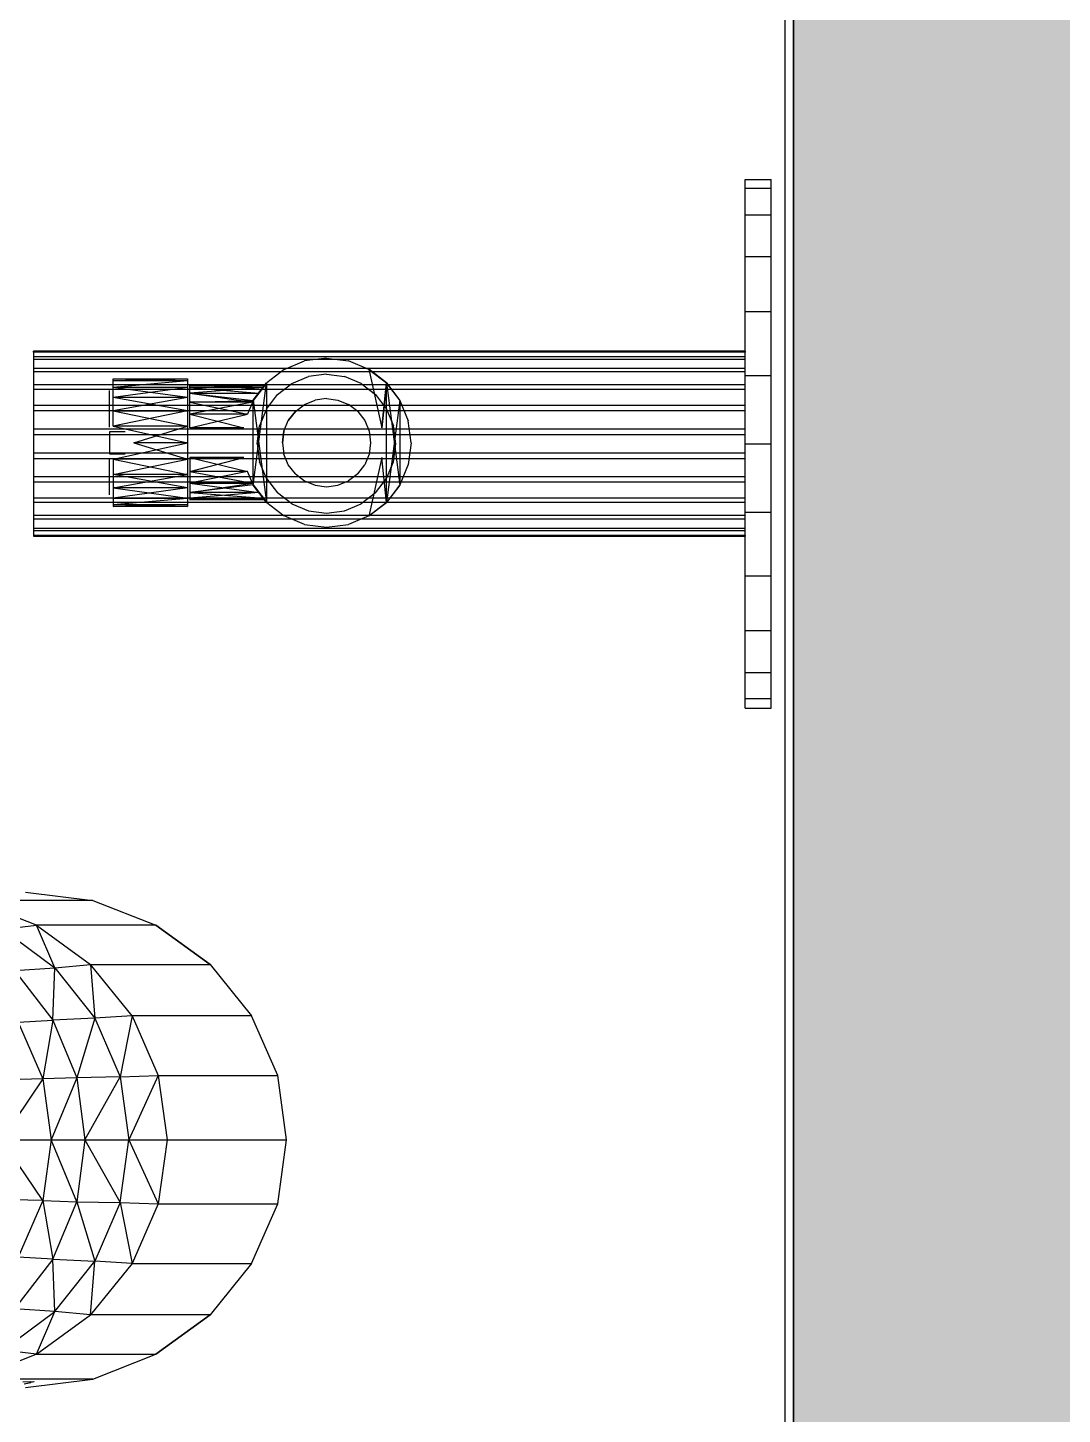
# Model space of a CAD drawing. Header units: inches. Extents: x 0 to 54693, y 0 to 31146.
# Drawn here: x 51165 to 51284.2, y 9315.4 to 9475.2 of the extents above; entities that cross this region are included whole.
import ezdxf

# ---------------------------------------------------------------- set-up
doc = ezdxf.new("R2010")
doc.units = ezdxf.units.IN
doc.header["$MEASUREMENT"] = 0
doc.layers.add('Added', color=3, linetype='Continuous')

msp = doc.modelspace()

# ---------------------------------------------------------------- linework, layer by layer
at = {"layer": 'Added', "linetype": 'Continuous', "lineweight": -2, "ltscale": 0.18}
for p, q in [((51253.23, 18348.31), (51253.23, 5148.32)), ((51252.23, 9843.35), (51252.23, 7968.35)), ((51252.23, 9843.35), (51252.23, 7968.35)), ((51253.23, 7968.35), (51253.23, 9843.35)), ((51253.23, 9843.35), (51253.23, 7968.35)), ((51253.23, 7968.35), (51253.23, 9843.35)), ((51247.67, 9396.79), (51247.67, 9457.69)), ((51247.67, 9457.69), (51250.67, 9457.69)), ((51250.67, 9456.65), (51247.67, 9456.65)), ((51250.67, 9396.79), (51250.67, 9457.69)), ((51247.67, 9453.61), (51250.67, 9453.61)), ((51250.67, 9448.77), (51247.67, 9448.77)), ((51247.67, 9442.46), (51250.67, 9442.46)), ((51247.67, 9437.89), (51165.67, 9437.89)), ((51165.67, 9437.89), (51165.67, 9416.59)), ((51165.67, 9437.8), (51165.67, 9437.89)), ((51247.67, 9437.8), (51165.67, 9437.8)), ((51247.67, 9437.25), (51165.67, 9437.25)), ((51199.43, 9437.11), (51196.91, 9436.78)), ((51199.43, 9437.11), (51201.96, 9436.78)), ((51247.67, 9437.89), (51247.67, 9437.8)), ((51165.67, 9436.99), (51247.67, 9436.99)), ((51165.67, 9435.93), (51247.67, 9435.93)), ((51247.67, 9435.52), (51165.67, 9435.52)), ((51194.56, 9435.81), (51192.54, 9434.26)), ((51194.56, 9435.81), (51196.91, 9436.78)), ((51204.31, 9435.81), (51201.96, 9436.78)), ((51204.31, 9435.81), (51206.33, 9434.26)), ((51204.32, 9435.82), (51205.81, 9429.07)), ((51206.34, 9434.27), (51204.32, 9435.82)), ((51247.67, 9434.02), (51165.67, 9434.02)), ((51174.85, 9434.48), (51183.42, 9434.73)), ((51174.85, 9434.73), (51183.42, 9434.73)), ((51174.85, 9434.48), (51174.85, 9434.73)), ((51174.85, 9434.73), (51183.42, 9434.48)), ((51183.42, 9434.48), (51174.85, 9434.48)), ((51183.42, 9434.48), (51174.85, 9433.74)), ((51174.85, 9429.27), (51174.85, 9434.48)), ((51183.42, 9434.73), (51183.42, 9420)), ((51183.68, 9433.74), (51192.32, 9433.97)), ((51192.15, 9433.74), (51183.68, 9433.97)), ((51183.68, 9433.97), (51192.32, 9433.97)), ((51183.68, 9429.07), (51183.68, 9433.97)), ((51190.98, 9422.48), (51192.53, 9434.27)), ((51190.98, 9432.25), (51192.53, 9434.27)), ((51192.32, 9433.97), (51192.15, 9433.74)), ((51192.53, 9434.27), (51192.53, 9420.46)), ((51193.78, 9432.9), (51195.43, 9434.17)), ((51195.43, 9434.17), (51197.36, 9434.97)), ((51199.43, 9435.24), (51197.36, 9434.97)), ((51199.43, 9435.24), (51201.5, 9434.97)), ((51203.43, 9434.17), (51201.5, 9434.97)), ((51203.43, 9434.17), (51205.09, 9432.9)), ((51206.34, 9434.27), (51205.81, 9429.07)), ((51205.81, 9429.07), (51206.34, 9434.27)), ((51206.33, 9434.26), (51207.88, 9432.24)), ((51206.34, 9420.46), (51206.34, 9434.27)), ((51207.89, 9432.25), (51206.34, 9434.27)), ((51206.34, 9434.27), (51207.89, 9422.48)), ((51247.67, 9435.12), (51250.67, 9435.12)), ((51247.67, 9433.48), (51165.67, 9433.48)), ((51174.41, 9429.16), (51174.41, 9433.36)), ((51183.42, 9432.57), (51174.85, 9433.74)), ((51183.42, 9433.74), (51174.85, 9433.74)), ((51183.42, 9433.74), (51174.85, 9432.57)), ((51183.42, 9432.57), (51174.85, 9432.57)), ((51183.42, 9431.05), (51174.85, 9432.57)), ((51183.42, 9432.57), (51174.85, 9431.05)), ((51192.15, 9433.74), (51183.68, 9433.08)), ((51192.15, 9433.74), (51183.68, 9433.74)), ((51183.68, 9433.74), (51191.64, 9433.08)), ((51183.68, 9433.08), (51190.99, 9432.24)), ((51183.68, 9433.08), (51191.64, 9433.08)), ((51183.68, 9433.08), (51190.91, 9432.03)), ((51191.64, 9433.08), (51190.99, 9432.24)), ((51191.64, 9433.08), (51192.15, 9433.74)), ((51192.15, 9433.74), (51191.64, 9433.08)), ((51192.5, 9431.24), (51193.78, 9432.9)), ((51199.43, 9432.44), (51198.12, 9432.27)), ((51199.43, 9432.44), (51200.75, 9432.27)), ((51205.09, 9432.9), (51206.36, 9431.24)), ((51247.67, 9431.64), (51165.67, 9431.64)), ((51247.67, 9431.02), (51165.67, 9431.02)), ((51183.42, 9431.05), (51174.85, 9429.27)), ((51174.85, 9431.05), (51183.42, 9431.05)), ((51174.85, 9431.05), (51183.42, 9429.27)), ((51183.68, 9432.03), (51190.99, 9432.24)), ((51190.91, 9432.03), (51183.68, 9432.03)), ((51183.68, 9432.03), (51190.34, 9430.66)), ((51190.91, 9432.03), (51183.68, 9430.66)), ((51190.91, 9432.03), (51190.34, 9430.66)), ((51190.98, 9422.48), (51190.98, 9432.25)), ((51190.98, 9432.25), (51192.53, 9420.46)), ((51192.5, 9431.24), (51191.71, 9429.31)), ((51195.03, 9429.9), (51195.84, 9430.96)), ((51195.84, 9430.96), (51195.03, 9429.9)), ((51195.84, 9430.96), (51196.89, 9431.76)), ((51196.89, 9431.76), (51198.12, 9432.27)), ((51200.75, 9432.27), (51201.97, 9431.76)), ((51203.03, 9430.96), (51201.97, 9431.76)), ((51203.03, 9430.96), (51203.83, 9429.9)), ((51207.89, 9432.25), (51206.34, 9420.46)), ((51206.36, 9431.24), (51207.16, 9429.31)), ((51207.88, 9432.24), (51208.85, 9429.89)), ((51207.89, 9432.25), (51207.89, 9422.48)), ((51174.85, 9429.27), (51183.42, 9427.36)), ((51183.42, 9429.27), (51174.85, 9429.27)), ((51177.24, 9427.36), (51183.42, 9429.27)), ((51190.34, 9430.66), (51183.68, 9430.66)), ((51183.68, 9429.07), (51190.34, 9430.66)), ((51183.68, 9430.66), (51189.91, 9429.07)), ((51191.43, 9427.24), (51191.71, 9429.31)), ((51194.53, 9428.68), (51195.03, 9429.9)), ((51203.83, 9429.9), (51204.34, 9428.68)), ((51207.43, 9427.24), (51207.16, 9429.31)), ((51209.18, 9427.36), (51208.85, 9429.89)), ((51165.67, 9428.97), (51247.67, 9428.97)), ((51165.67, 9428.3), (51247.67, 9428.3)), ((51176.22, 9428.63), (51174.41, 9428.63)), ((51174.41, 9428.63), (51174.41, 9426.09)), ((51189.91, 9429.07), (51183.68, 9429.07)), ((51194.53, 9428.68), (51194.35, 9427.36)), ((51194.35, 9427.36), (51194.53, 9428.68)), ((51204.34, 9428.68), (51204.51, 9427.36)), ((51204.34, 9428.68), (51204.51, 9427.36)), ((51165.67, 9426.18), (51247.67, 9426.18)), ((51174.41, 9426.09), (51176.22, 9426.09)), ((51174.85, 9425.46), (51183.42, 9427.36)), ((51183.42, 9427.36), (51177.24, 9427.36)), ((51177.24, 9427.36), (51183.42, 9425.46)), ((51191.43, 9427.24), (51191.71, 9425.17)), ((51194.35, 9427.36), (51194.53, 9426.05)), ((51195.03, 9424.82), (51194.53, 9426.05)), ((51204.34, 9426.05), (51203.83, 9424.82)), ((51204.51, 9427.36), (51204.34, 9426.05)), ((51207.16, 9425.17), (51207.43, 9427.24)), ((51209.18, 9427.36), (51208.85, 9424.84)), ((51247.67, 9427.24), (51250.67, 9427.24)), ((51247.67, 9425.51), (51165.67, 9425.51)), ((51174.41, 9421.37), (51174.41, 9425.57)), ((51183.42, 9425.46), (51174.85, 9425.46)), ((51174.85, 9423.68), (51183.42, 9425.46)), ((51174.85, 9425.46), (51183.42, 9423.68)), ((51174.85, 9425.46), (51174.85, 9420)), ((51183.68, 9425.65), (51190.34, 9424.06)), ((51183.68, 9424.06), (51189.91, 9425.65)), ((51189.91, 9425.65), (51183.68, 9425.65)), ((51183.68, 9425.65), (51183.68, 9420.76)), ((51192.5, 9423.24), (51191.71, 9425.17)), ((51195.84, 9423.77), (51195.03, 9424.82)), ((51195.84, 9423.77), (51195.03, 9424.82)), ((51203.03, 9423.77), (51203.83, 9424.82)), ((51205.81, 9425.65), (51204.32, 9418.91)), ((51206.34, 9420.46), (51205.81, 9425.65)), ((51206.36, 9423.24), (51207.16, 9425.17)), ((51208.85, 9424.84), (51207.88, 9422.49)), ((51165.67, 9423.46), (51247.67, 9423.46)), ((51247.67, 9422.83), (51165.67, 9422.83)), ((51183.42, 9422.15), (51174.85, 9423.68)), ((51174.85, 9422.15), (51183.42, 9423.68)), ((51183.42, 9423.68), (51174.85, 9423.68)), ((51183.68, 9424.06), (51190.91, 9422.69)), ((51190.34, 9424.06), (51183.68, 9424.06)), ((51190.34, 9424.06), (51183.68, 9422.69)), ((51190.91, 9422.69), (51190.34, 9424.06)), ((51192.5, 9423.24), (51193.78, 9421.58)), ((51195.84, 9423.77), (51196.89, 9422.96)), ((51196.89, 9422.96), (51198.12, 9422.46)), ((51200.75, 9422.46), (51201.97, 9422.96)), ((51203.03, 9423.77), (51201.97, 9422.96)), ((51203.03, 9423.77), (51201.97, 9422.96)), ((51205.09, 9421.58), (51206.36, 9423.24)), ((51183.42, 9422.15), (51174.85, 9420.98)), ((51183.42, 9422.15), (51174.85, 9422.15)), ((51174.85, 9422.15), (51183.42, 9420.98)), ((51183.68, 9422.69), (51190.91, 9422.69)), ((51183.68, 9421.64), (51190.91, 9422.69)), ((51183.68, 9422.69), (51191.64, 9421.64)), ((51190.99, 9422.49), (51183.68, 9421.64)), ((51191.64, 9421.64), (51183.68, 9420.98)), ((51191.64, 9421.64), (51183.68, 9421.64)), ((51183.68, 9421.64), (51192.15, 9420.98)), ((51192.53, 9420.46), (51190.98, 9422.48)), ((51191.64, 9421.64), (51190.99, 9422.49)), ((51190.99, 9422.49), (51192.54, 9420.47)), ((51190.99, 9422.49), (51192.15, 9420.98)), ((51191.64, 9421.64), (51192.15, 9420.98)), ((51195.43, 9420.31), (51193.78, 9421.58)), ((51198.12, 9422.46), (51199.43, 9422.28)), ((51199.43, 9422.28), (51200.75, 9422.46)), ((51205.09, 9421.58), (51203.43, 9420.31)), ((51207.88, 9422.49), (51206.33, 9420.47)), ((51207.89, 9422.48), (51206.34, 9420.46)), ((51165.67, 9421), (51247.67, 9421)), ((51247.67, 9420.46), (51165.67, 9420.46)), ((51174.85, 9420.98), (51183.42, 9420.98)), ((51174.85, 9420.25), (51183.42, 9420.98)), ((51174.85, 9420), (51183.42, 9420.25)), ((51174.85, 9420.25), (51183.42, 9420)), ((51174.85, 9420.25), (51183.42, 9420.25)), ((51183.42, 9420), (51174.85, 9420)), ((51183.68, 9420.76), (51192.15, 9420.98)), ((51192.15, 9420.98), (51183.68, 9420.98)), ((51183.68, 9420.98), (51192.32, 9420.76)), ((51192.32, 9420.76), (51183.68, 9420.76)), ((51192.32, 9420.76), (51192.15, 9420.98)), ((51192.15, 9420.98), (51192.54, 9420.47)), ((51192.54, 9420.47), (51194.56, 9418.92)), ((51195.43, 9420.31), (51197.36, 9419.51)), ((51201.5, 9419.51), (51203.43, 9420.31)), ((51204.31, 9418.92), (51206.33, 9420.47)), ((51206.34, 9420.46), (51204.32, 9418.91)), ((51247.67, 9418.96), (51165.67, 9418.96)), ((51247.67, 9418.55), (51165.67, 9418.55)), ((51196.91, 9417.95), (51194.56, 9418.92)), ((51196.91, 9417.95), (51199.43, 9417.61)), ((51197.36, 9419.51), (51199.43, 9419.24)), ((51199.43, 9419.24), (51201.5, 9419.51)), ((51199.43, 9417.61), (51201.96, 9417.95)), ((51204.31, 9418.92), (51201.96, 9417.95)), ((51247.67, 9419.36), (51250.67, 9419.36)), ((51247.67, 9417.49), (51165.67, 9417.49)), ((51165.67, 9417.23), (51247.67, 9417.23)), ((51247.67, 9416.68), (51165.67, 9416.68)), ((51165.67, 9416.59), (51247.67, 9416.59)), ((51247.67, 9416.68), (51247.67, 9416.59)), ((51247.67, 9412.02), (51250.67, 9412.02)), ((51247.67, 9405.71), (51250.67, 9405.71)), ((51247.67, 9400.87), (51250.67, 9400.87)), ((51250.67, 9397.83), (51247.67, 9397.83)), ((51247.67, 9396.79), (51250.67, 9396.79)), ((51164.73, 9375.59), (51172.52, 9374.62)), ((51172.52, 9374.62), (51158.76, 9374.62)), ((51166.02, 9371.77), (51158.76, 9374.62)), ((51172.52, 9374.62), (51179.78, 9371.77)), ((51162.15, 9371.3), (51166.02, 9371.77)), ((51168.13, 9366.85), (51166.02, 9371.77)), ((51179.78, 9371.77), (51166.02, 9371.77)), ((51166.02, 9371.77), (51172.25, 9367.23)), ((51179.78, 9371.77), (51186.02, 9367.23)), ((51186.02, 9367.23), (51179.78, 9371.77)), ((51162.15, 9371.3), (51168.13, 9366.85)), ((51163.48, 9366.54), (51168.13, 9366.85)), ((51167.88, 9360.83), (51168.13, 9366.85)), ((51168.13, 9366.85), (51172.25, 9367.23)), ((51168.13, 9366.85), (51172.73, 9361.05)), ((51172.25, 9367.23), (51172.73, 9361.05)), ((51177.03, 9361.32), (51172.25, 9367.23)), ((51172.25, 9367.23), (51186.02, 9367.23)), ((51186.02, 9367.23), (51190.8, 9361.32)), ((51163.48, 9366.54), (51167.88, 9360.83)), ((51163.89, 9360.59), (51167.88, 9360.83)), ((51163.89, 9360.59), (51166.75, 9354.06)), ((51167.88, 9360.83), (51166.75, 9354.06)), ((51172.73, 9361.05), (51167.88, 9360.83)), ((51167.88, 9360.83), (51170.65, 9354.18)), ((51172.73, 9361.05), (51170.65, 9354.18)), ((51177.03, 9361.32), (51172.73, 9361.05)), ((51172.73, 9361.05), (51175.64, 9354.3)), ((51177.03, 9361.32), (51175.64, 9354.3)), ((51177.03, 9361.32), (51180.04, 9354.43)), ((51190.8, 9361.32), (51177.03, 9361.32)), ((51193.81, 9354.43), (51190.8, 9361.32)), ((51166.75, 9354.06), (51161.01, 9353.9)), ((51166.75, 9354.06), (51162.01, 9347.05)), ((51170.65, 9354.18), (51166.75, 9354.06)), ((51166.75, 9354.06), (51167.72, 9347.05)), ((51170.65, 9354.18), (51167.72, 9347.05)), ((51175.64, 9354.3), (51170.65, 9354.18)), ((51170.65, 9354.18), (51171.59, 9347.05)), ((51171.59, 9347.05), (51175.64, 9354.3)), ((51175.64, 9354.3), (51180.04, 9354.43)), ((51175.64, 9354.3), (51176.65, 9347.05)), ((51180.04, 9354.43), (51176.65, 9347.05)), ((51180.04, 9354.43), (51181.07, 9347.05)), ((51180.04, 9354.43), (51193.81, 9354.43)), ((51194.83, 9347.05), (51193.81, 9354.43)), ((51026.92, 9347.05), (51194.83, 9347.05)), ((51166.75, 9340.04), (51162.01, 9347.05)), ((51167.72, 9347.05), (51166.75, 9340.04)), ((51170.65, 9339.91), (51167.72, 9347.05)), ((51171.59, 9347.05), (51170.65, 9339.91)), ((51171.59, 9347.05), (51175.64, 9339.8)), ((51175.64, 9339.8), (51176.65, 9347.05)), ((51176.65, 9347.05), (51180.04, 9339.66)), ((51181.07, 9347.05), (51180.04, 9339.66)), ((51193.81, 9339.66), (51194.83, 9347.05)), ((51166.75, 9340.04), (51161.01, 9340.19)), ((51166.75, 9340.04), (51163.89, 9333.5)), ((51166.75, 9340.04), (51170.65, 9339.91)), ((51166.75, 9340.04), (51167.88, 9333.27)), ((51167.88, 9333.27), (51170.65, 9339.91)), ((51170.65, 9339.91), (51175.64, 9339.8)), ((51170.65, 9339.91), (51172.73, 9333.04)), ((51175.64, 9339.8), (51172.73, 9333.04)), ((51175.64, 9339.8), (51180.04, 9339.66)), ((51175.64, 9339.8), (51177.03, 9332.77)), ((51180.04, 9339.66), (51177.03, 9332.77)), ((51180.04, 9339.66), (51193.81, 9339.66)), ((51190.8, 9332.77), (51193.81, 9339.66)), ((51167.88, 9333.27), (51163.48, 9327.56)), ((51167.88, 9333.27), (51163.89, 9333.5)), ((51168.13, 9327.24), (51167.88, 9333.27)), ((51167.88, 9333.27), (51172.73, 9333.04)), ((51168.13, 9327.24), (51172.73, 9333.04)), ((51172.25, 9326.86), (51172.73, 9333.04)), ((51177.03, 9332.77), (51172.25, 9326.86)), ((51177.03, 9332.77), (51172.73, 9333.04)), ((51177.03, 9332.77), (51190.8, 9332.77)), ((51190.8, 9332.77), (51186.02, 9326.86)), ((51162.15, 9322.79), (51168.13, 9327.24)), ((51168.13, 9327.24), (51163.48, 9327.56)), ((51166.02, 9322.33), (51168.13, 9327.24)), ((51166.02, 9322.33), (51172.25, 9326.86)), ((51172.25, 9326.86), (51168.13, 9327.24)), ((51186.02, 9326.86), (51172.25, 9326.86)), ((51186.02, 9326.86), (51179.78, 9322.33)), ((51179.78, 9322.33), (51186.02, 9326.86)), ((51166.02, 9322.33), (51158.76, 9319.47)), ((51166.02, 9322.33), (51162.15, 9322.79)), ((51166.02, 9322.33), (51179.78, 9322.33)), ((51172.52, 9319.47), (51179.78, 9322.33)), ((51172.52, 9319.47), (51158.76, 9319.47)), ((51165.28, 9319.17), (51164.45, 9319.1)), ((51164.61, 9318.93), (51165.38, 9319.06)), ((51164.73, 9318.5), (51172.52, 9319.47)), ((51165.28, 9319.17), (51165.72, 9319.18)), ((51165.76, 9319.15), (51165.38, 9319.06)), ((51165.76, 9319.15), (51165.72, 9319.18)), ((51165.72, 9319.18), (51165.76, 9319.15))]:
    msp.add_line(p, q, dxfattribs=at)
msp.add_solid([(51353.23, 5048.32), (51253.23, 5048.32), (51353.23, 18348.31), (51253.23, 18348.31)], dxfattribs=at)

doc.saveas('drawing.dxf')
